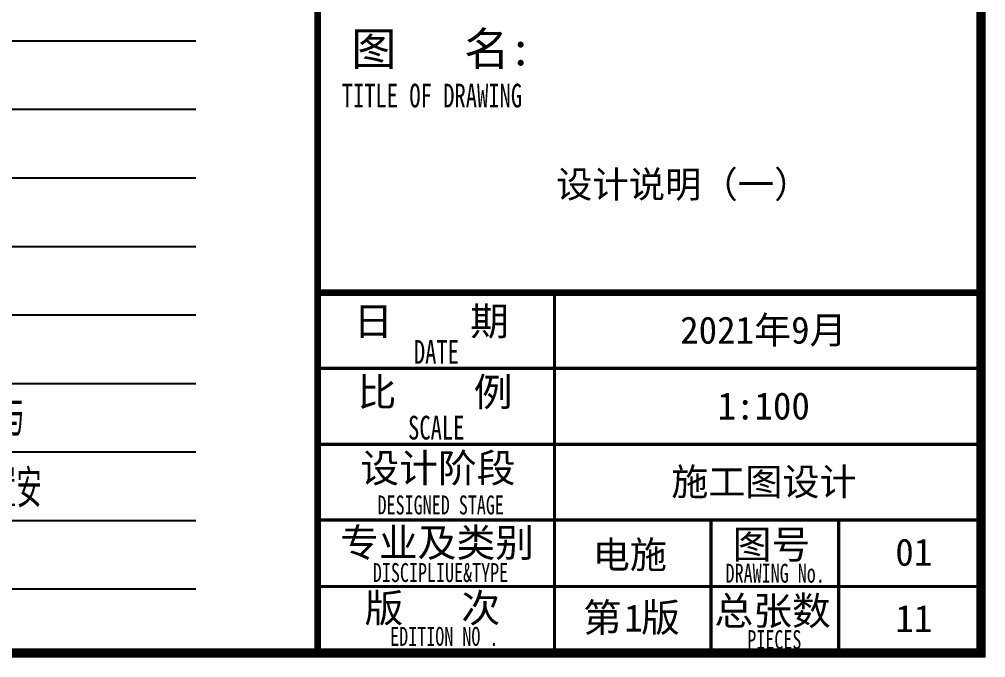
# Model space of a CAD drawing. Extents: x 3753737 to 4713801, y -857380 to 24339.
# Drawn here: x 4503199 to 4513396, y -628627 to -621896 of the extents above; entities that cross this region are included whole.
import ezdxf

# ---------------------------------------------------------------- set-up
doc = ezdxf.new("R2010")
doc.units = 0
doc.header["$LTSCALE"] = 1000
doc.header["$MEASUREMENT"] = 0
for name, color, linetype in [('!!电气', 1, 'CONTINUOUS'), ('TEL_TEXT', 7, 'CONTINUOUS'), ('图签文字', 4, 'CONTINUOUS')]:
    doc.layers.add(name, color=color, linetype=linetype)
for name, color, linetype, lineweight in [('可改文字', 6, 'CONTINUOUS', 18), ('图框', 147, 'CONTINUOUS', 20), ('图签', 147, 'CONTINUOUS', 18)]:
    doc.layers.add(name, color=color, linetype=linetype, lineweight=lineweight)
doc.styles.add('TSSD_Dimension', font='Tssdeng.shx', dxfattribs={"width": 0.7, "bigfont": 'tssdchn.shx'})
doc.styles.add('宋体', font='', dxfattribs={"height": 4})
doc.styles.add('建筑图签-1', font='simhei.ttf', dxfattribs={"width": 0.7})
doc.styles.get('宋体').set_extended_font_data('SimSun')

# ---------------------------------------------------------------- blocks, each defined once
blk = doc.blocks.new('A$C3F400FEA')
at = {"layer": '图框'}
for points, const_width in [([(-2500, 0), (-2500, 40000)], 70), ([(-2500, 3800), (4500, 3800)], 70), ([(0, 1400), (0, 3800)], 35), ([(-2500, 3000), (4500, 3000)], 35), ([(-2500, 2200), (4500, 2200)], 35), ([(-2500, 1400), (4500, 1400)], 35), ([(-2500, 1400), (4000, 1400)], 35), ([(0, 0), (0, 1400)], 35), ([(1650, 0), (1650, 1400)], 35), ([(1650, 0), (1650, 1400)], 35), ([(1650, 0), (1650, 1400)], 35), ([(3000, 0), (3000, 1400)], 35), ([(-2500, 700), (1650, 700)], 35), ([(1650, 700), (4500, 700)], 35)]:
    blk.add_lwpolyline(points, dxfattribs=dict(at, const_width=const_width))
at = {"layer": '图签', "color": 154, "style": '宋体'}
for s, p in [('2021年9月', (1326, 3261)), ('1:100', (1720, 2461)), ('施工图设计', (1232, 1661)), ('电施', (404, 892)), ('11', (3597, 219))]:
    blk.add_text(s, height=286.7, dxfattribs=at).set_placement(p)
at = {"layer": '图签文字', "color": 7, "style": '建筑图签-1'}
for s, height, p in [('图   名:', 350, (-2145, 6195)), ('日    期', 300, (-2116, 3348)), ('比    例', 300, (-2078, 2601)), ('设计阶段', 300, (-2048, 1799)), ('专业及类别', 300, (-2262, 1013)), ('图号', 300, (1881, 994)), ('版   次 ', 300, (-2004, 323)), ('总张数', 300, (1688, 294)), ('第 版', 300, (301, 223))]:
    blk.add_text(s, height=height, dxfattribs=at).set_placement(p)
at = {"layer": '图签文字', "style": '建筑图签-1', "width": 0.7}
for s, height, p in [('TITLE OF DRAWING', 250, (-2246, 5752)), ('DATE', 250, (-1484, 3049)), ('SCALE', 250, (-1545, 2250)), ('DESIGNED STAGE', 200, (-1867, 1460)), ('DISCIPLIUE&TYPE', 200, (-1917, 747)), ('DRAWING No.', 200, (1805, 740)), ('EDITION NO .', 200, (-1734, 74)), ('PIECES', 200, (2034, 40))]:
    blk.add_text(s, height=height, dxfattribs=at).set_placement(p)

msp = doc.modelspace()

# ---------------------------------------------------------------- linework, layer by layer
at = {"layer": 'TEL_TEXT', "color": 0}
for p, q in [((4483691, -622122.1), (4505061.1, -622122.1)), ((4483691, -622844.6), (4505061.1, -622844.6)), ((4483691, -623567), (4505061.1, -623567)), ((4483691, -624289.5), (4505061.1, -624289.5)), ((4483691, -625011.9), (4505061.1, -625011.9)), ((4483691, -625734.4), (4505061.1, -625734.4)), ((4483691, -626456.9), (4505061.1, -626456.9)), ((4483691, -627179.3), (4505061.1, -627179.3)), ((4483691, -627901.8), (4505061.1, -627901.8))]:
    msp.add_line(p, q, dxfattribs=at)
at = {"layer": '图框', "const_width": 100}
msp.add_lwpolyline([(4457446.2, -628577.2), (4513346.2, -628577.2), (4513346.2, -588577.2), (4457446.2, -588577.2)], close=True, dxfattribs=at)

# ---------------------------------------------------------------- block references
at = {"layer": '!!电气'}
msp.add_blockref('A$C3F400FEA', (4508846.2, -628576.8), dxfattribs=at)

# ---------------------------------------------------------------- texts
at = {"layer": 'TEL_TEXT', "style": 'TSSD_Dimension', "width": 0.7}
for s, p in [('11.电气装置的安装施工与验收，应满足《建筑电气工程施工质量验收规范》GB50303、《建筑电气照明装置施工验收规范》GB50617、《建筑物防雷工程施工与', (4483947.9, -626291.8)), ('质量验收规范》GB50601、《电气装置安装工程接地装置施工及验收规范》GB50169、《电气装置安装工程低压电器施工及验收规范》GB50254、《电气装置安', (4483899.7, -627043.8))]:
    msp.add_text(s, height=400, dxfattribs=at).set_placement(p)
at = {"layer": '可改文字', "color": 1, "style": '宋体'}
msp.add_text('设计说明（一）', height=281.28, dxfattribs=at).set_placement((4508861.8, -623776.6))
at = {"layer": '图签', "color": 1, "style": '宋体'}
for s, height, p in [('01', 286.68, (4512442.7, -627658.1)), ('1', 286.7, (4509582.1, -628352.1))]:
    msp.add_text(s, height=height, dxfattribs=at).set_placement(p)

doc.saveas('drawing.dxf')
